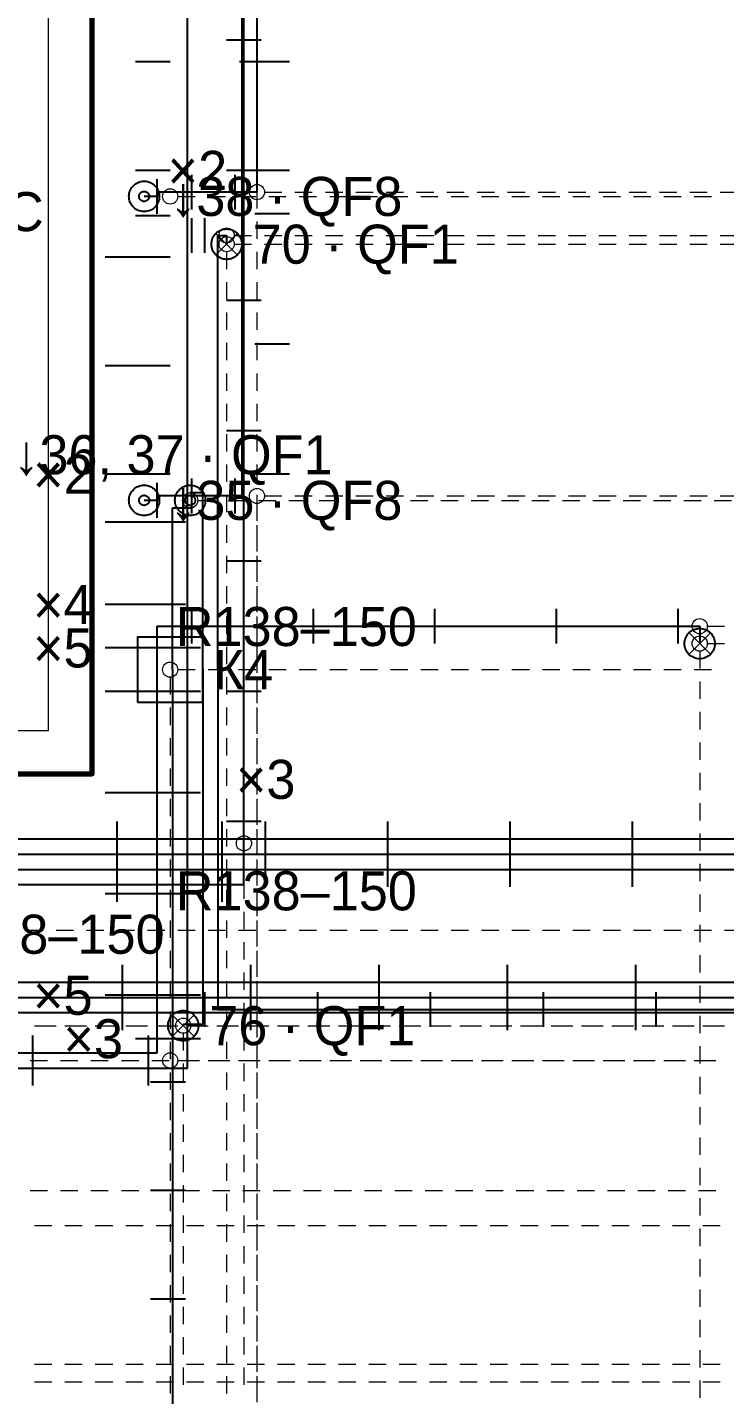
# Paper-space layout '08 Розгортки' of a CAD drawing. Header units: millimetres. Extents: x 0 to 841, y 0 to 594.
# Drawn here: x 697 to 729.1, y 454.8 to 517.8 of the extents above; entities that cross this region are included whole.
import ezdxf
from ezdxf.enums import TextEntityAlignment as Align

# ---------------------------------------------------------------- set-up
doc = ezdxf.new("R2010")
doc.units = ezdxf.units.MM
doc.linetypes.add('E_CABLE_DASH', pattern=[450, 300, -150])
for name, color, linetype in [('E-ELEV', 7, 'Continuous'), ('M-FIX', 7, 'Continuous'), ('W-BOX', 1, 'Continuous'), ('W-CABLE-DEVICE', 1, 'E_CABLE_DASH'), ('W-CABLE-LIGHT', 1, 'E_CABLE_DASH'), ('W-CABLE-SOCKET', 1, 'E_CABLE_DASH')]:
    doc.layers.add(name, color=color, linetype=linetype)
doc.styles.add('PLEX_LIGHT', font='IBMPlexSans-Light.ttf')

psp = doc.layouts.new('08 Розгортки')

# ---------------------------------------------------------------- linework, layer by layer
at = {"layer": 'E-ELEV', "lineweight": 13, "true_color": 0xd9d3c8}
for p, q in [((707.556, 517.282), (707.556, 516.482)), ((707.556, 515.882), (707.556, 515.082)), ((707.556, 514.482), (707.556, 513.682)), ((707.556, 513.082), (707.556, 512.282)), ((707.556, 511.682), (707.556, 510.882)), ((707.556, 510.282), (707.556, 509.482)), ((707.906, 510.232), (708.706, 510.232)), ((709.306, 510.232), (710.106, 510.232)), ((710.706, 510.232), (711.506, 510.232)), ((712.106, 510.232), (712.906, 510.232)), ((713.506, 510.232), (714.306, 510.232)), ((714.906, 510.232), (715.706, 510.232)), ((716.306, 510.232), (717.106, 510.232)), ((717.706, 510.232), (718.506, 510.232)), ((719.106, 510.232), (719.906, 510.232)), ((720.506, 510.232), (721.306, 510.232)), ((721.906, 510.232), (722.706, 510.232)), ((723.306, 510.232), (724.106, 510.232)), ((724.706, 510.232), (725.506, 510.232)), ((726.106, 510.232), (726.906, 510.232)), ((727.506, 510.232), (728.306, 510.232)), ((728.906, 510.232), (729.706, 510.232)), ((703.906, 510.032), (704.706, 510.032)), ((705.306, 510.032), (706.106, 510.032)), ((706.706, 510.032), (707.506, 510.032)), ((708.106, 510.032), (708.906, 510.032)), ((709.506, 510.032), (710.306, 510.032)), ((710.906, 510.032), (711.706, 510.032)), ((712.306, 510.032), (713.106, 510.032)), ((713.706, 510.032), (714.506, 510.032)), ((715.106, 510.032), (715.906, 510.032)), ((716.506, 510.032), (717.306, 510.032)), ((717.906, 510.032), (718.706, 510.032)), ((719.306, 510.032), (720.106, 510.032)), ((720.706, 510.032), (721.506, 510.032)), ((722.106, 510.032), (722.906, 510.032)), ((723.506, 510.032), (724.306, 510.032)), ((724.906, 510.032), (725.706, 510.032)), ((726.306, 510.032), (727.106, 510.032)), ((727.706, 510.032), (728.506, 510.032)), ((707.556, 508.882), (707.556, 508.082)), ((706.506, 508.232), (707.306, 508.232)), ((706.506, 507.832), (707.306, 507.832)), ((707.906, 508.232), (708.706, 508.232)), ((707.906, 507.832), (708.706, 507.832)), ((709.306, 508.232), (710.106, 508.232)), ((709.306, 507.832), (710.106, 507.832)), ((710.706, 508.232), (711.506, 508.232)), ((710.706, 507.832), (711.506, 507.832)), ((712.106, 508.232), (712.906, 508.232)), ((712.106, 507.832), (712.906, 507.832)), ((713.506, 508.232), (714.306, 508.232)), ((713.506, 507.832), (714.306, 507.832)), ((714.906, 508.232), (715.706, 508.232)), ((714.906, 507.832), (715.706, 507.832)), ((716.306, 508.232), (717.106, 508.232)), ((716.306, 507.832), (717.106, 507.832)), ((717.706, 508.232), (718.506, 508.232)), ((717.706, 507.832), (718.506, 507.832)), ((719.106, 508.232), (719.906, 508.232)), ((719.106, 507.832), (719.906, 507.832)), ((720.506, 508.232), (721.306, 508.232)), ((720.506, 507.832), (721.306, 507.832)), ((721.906, 508.232), (722.706, 508.232)), ((721.906, 507.832), (722.706, 507.832)), ((723.306, 508.232), (724.106, 508.232)), ((723.306, 507.832), (724.106, 507.832)), ((724.706, 508.232), (725.506, 508.232)), ((724.706, 507.832), (725.506, 507.832)), ((726.106, 508.232), (726.906, 508.232)), ((726.106, 507.832), (726.906, 507.832)), ((727.506, 508.232), (728.306, 508.232)), ((727.506, 507.832), (728.306, 507.832)), ((728.906, 508.232), (729.706, 508.232)), ((728.906, 507.832), (729.706, 507.832)), ((706.156, 507.482), (706.156, 506.682)), ((706.156, 507.482), (706.156, 506.682)), ((707.556, 507.482), (707.556, 506.682)), ((706.156, 506.082), (706.156, 505.282)), ((706.156, 506.082), (706.156, 505.282)), ((707.556, 506.082), (707.556, 505.282)), ((706.156, 504.682), (706.156, 503.882)), ((706.156, 504.682), (706.156, 503.882)), ((707.556, 504.682), (707.556, 503.882)), ((706.156, 503.282), (706.156, 502.482)), ((706.156, 503.282), (706.156, 502.482)), ((707.556, 503.282), (707.556, 502.482)), ((706.156, 501.882), (706.156, 501.082)), ((706.156, 501.882), (706.156, 501.082)), ((707.556, 501.882), (707.556, 501.082)), ((706.156, 500.482), (706.156, 499.682)), ((706.156, 500.482), (706.156, 499.682)), ((707.556, 500.482), (707.556, 499.682)), ((706.156, 499.082), (706.156, 498.282)), ((706.156, 499.082), (706.156, 498.282)), ((707.556, 499.082), (707.556, 498.282)), ((706.156, 497.682), (706.156, 496.882)), ((706.156, 497.682), (706.156, 496.882)), ((707.556, 497.682), (707.556, 496.882)), ((704.827, 496.032), (705.627, 496.032)), ((706.156, 496.282), (706.156, 495.482)), ((706.156, 496.282), (706.156, 495.482)), ((706.227, 496.032), (707.027, 496.032)), ((707.556, 496.282), (707.556, 495.482)), ((707.556, 495.882), (707.556, 495.082)), ((707.627, 496.032), (708.427, 496.032)), ((707.906, 496.232), (708.706, 496.232)), ((709.027, 496.032), (709.827, 496.032)), ((709.306, 496.232), (710.106, 496.232)), ((710.427, 496.032), (711.227, 496.032)), ((710.706, 496.232), (711.506, 496.232)), ((711.827, 496.032), (712.627, 496.032)), ((712.106, 496.232), (712.906, 496.232)), ((713.227, 496.032), (714.027, 496.032)), ((713.506, 496.232), (714.306, 496.232)), ((714.627, 496.032), (715.427, 496.032)), ((714.906, 496.232), (715.706, 496.232)), ((716.027, 496.032), (716.827, 496.032)), ((716.306, 496.232), (717.106, 496.232)), ((717.427, 496.032), (718.227, 496.032)), ((717.706, 496.232), (718.506, 496.232)), ((718.827, 496.032), (719.627, 496.032)), ((719.106, 496.232), (719.906, 496.232)), ((720.227, 496.032), (721.027, 496.032)), ((720.506, 496.232), (721.306, 496.232)), ((721.627, 496.032), (722.427, 496.032)), ((721.906, 496.232), (722.706, 496.232)), ((723.027, 496.032), (723.827, 496.032)), ((723.306, 496.232), (724.106, 496.232)), ((724.427, 496.032), (725.227, 496.032)), ((724.706, 496.232), (725.506, 496.232)), ((725.827, 496.032), (726.627, 496.032)), ((726.106, 496.232), (726.906, 496.232)), ((727.227, 496.032), (728.027, 496.032)), ((727.506, 496.232), (728.306, 496.232)), ((728.627, 496.032), (729.427, 496.032)), ((728.906, 496.232), (729.706, 496.232)), ((706.156, 494.882), (706.156, 494.082)), ((706.156, 494.882), (706.156, 494.082)), ((707.556, 494.882), (707.556, 494.082)), ((707.556, 494.482), (707.556, 493.682)), ((706.156, 493.482), (706.156, 492.682)), ((706.156, 493.482), (706.156, 492.682)), ((707.556, 493.482), (707.556, 492.682)), ((707.556, 493.082), (707.556, 492.282)), ((706.156, 492.082), (706.156, 491.282)), ((706.156, 492.082), (706.156, 491.282)), ((707.556, 492.082), (707.556, 491.282)), ((707.556, 491.682), (707.556, 490.882)), ((706.156, 490.682), (706.156, 489.882)), ((706.156, 490.682), (706.156, 489.882)), ((707.556, 490.682), (707.556, 489.882)), ((707.556, 490.282), (707.556, 489.482)), ((728.306, 490.232), (729.106, 490.232)), ((728.306, 489.432), (729.106, 489.432)), ((706.156, 489.282), (706.156, 488.482)), ((706.156, 489.282), (706.156, 488.482)), ((707.556, 489.282), (707.556, 488.482)), ((707.556, 488.882), (707.556, 488.082)), ((727.956, 489.082), (727.956, 488.282)), ((727.956, 489.082), (727.956, 488.282)), ((703.906, 488.232), (704.706, 488.232)), ((705.306, 488.232), (706.106, 488.232)), ((706.706, 488.232), (707.506, 488.232)), ((708.106, 488.232), (708.906, 488.232)), ((709.506, 488.232), (710.306, 488.232)), ((710.906, 488.232), (711.706, 488.232)), ((712.306, 488.232), (713.106, 488.232)), ((713.706, 488.232), (714.506, 488.232)), ((715.106, 488.232), (715.906, 488.232)), ((716.506, 488.232), (717.306, 488.232)), ((717.906, 488.232), (718.706, 488.232)), ((719.306, 488.232), (720.106, 488.232)), ((720.706, 488.232), (721.506, 488.232)), ((722.106, 488.232), (722.906, 488.232)), ((723.506, 488.232), (724.306, 488.232)), ((724.906, 488.232), (725.706, 488.232)), ((726.306, 488.232), (727.106, 488.232)), ((727.706, 488.232), (728.506, 488.232)), ((703.556, 487.882), (703.556, 487.082)), ((706.156, 487.882), (706.156, 487.082)), ((706.156, 487.882), (706.156, 487.082)), ((707.556, 487.882), (707.556, 487.082)), ((727.956, 487.682), (727.956, 486.882)), ((727.956, 487.682), (727.956, 486.882)), ((707.556, 487.482), (707.556, 486.682)), ((703.556, 486.482), (703.556, 485.682)), ((706.156, 486.482), (706.156, 485.682)), ((706.156, 486.482), (706.156, 485.682)), ((707.556, 486.482), (707.556, 485.682)), ((727.956, 486.282), (727.956, 485.482)), ((727.956, 486.282), (727.956, 485.482)), ((707.556, 486.082), (707.556, 485.282)), ((703.556, 485.082), (703.556, 484.282)), ((706.156, 485.082), (706.156, 484.282)), ((706.156, 485.082), (706.156, 484.282)), ((707.556, 485.082), (707.556, 484.282)), ((707.556, 484.682), (707.556, 483.882)), ((727.956, 484.882), (727.956, 484.082)), ((727.956, 484.882), (727.956, 484.082)), ((703.556, 483.682), (703.556, 482.882)), ((706.156, 483.682), (706.156, 482.882)), ((706.156, 483.682), (706.156, 482.882)), ((707.556, 483.682), (707.556, 482.882)), ((707.556, 483.282), (707.556, 482.482)), ((727.956, 483.482), (727.956, 482.682)), ((727.956, 483.482), (727.956, 482.682)), ((703.556, 482.282), (703.556, 481.482)), ((706.156, 482.282), (706.156, 481.482)), ((706.156, 482.282), (706.156, 481.482)), ((707.556, 482.282), (707.556, 481.482)), ((707.556, 481.882), (707.556, 481.082)), ((727.956, 482.082), (727.956, 481.282)), ((727.956, 482.082), (727.956, 481.282)), ((703.556, 480.882), (703.556, 480.082)), ((706.156, 480.882), (706.156, 480.082)), ((706.156, 480.882), (706.156, 480.082)), ((707.556, 480.882), (707.556, 480.082)), ((727.956, 480.682), (727.956, 479.882)), ((727.956, 480.682), (727.956, 479.882)), ((707.556, 480.482), (707.556, 479.682)), ((703.556, 479.482), (703.556, 478.682)), ((706.156, 479.482), (706.156, 478.682)), ((706.156, 479.482), (706.156, 478.682)), ((706.956, 479.882), (706.956, 479.082)), ((707.556, 479.482), (707.556, 478.682)), ((707.556, 479.082), (707.556, 478.282)), ((727.956, 479.282), (727.956, 478.482)), ((727.956, 479.282), (727.956, 478.482)), ((703.556, 478.082), (703.556, 477.282)), ((706.156, 478.082), (706.156, 477.282)), ((706.156, 478.082), (706.156, 477.282)), ((706.956, 478.482), (706.956, 477.682)), ((707.556, 478.082), (707.556, 477.282)), ((707.556, 477.682), (707.556, 476.882)), ((727.956, 477.882), (727.956, 477.082)), ((727.956, 477.882), (727.956, 477.082)), ((706.956, 477.082), (706.956, 476.282)), ((696.906, 476.232), (697.706, 476.232)), ((698.306, 476.232), (699.106, 476.232)), ((699.706, 476.232), (700.506, 476.232)), ((701.106, 476.232), (701.906, 476.232)), ((702.506, 476.232), (703.306, 476.232)), ((703.556, 476.682), (703.556, 475.882)), ((703.906, 476.232), (704.706, 476.232)), ((705.306, 476.232), (706.106, 476.232)), ((706.156, 476.682), (706.156, 475.882)), ((706.156, 476.682), (706.156, 475.882)), ((706.706, 476.232), (707.506, 476.232)), ((707.556, 476.682), (707.556, 475.882)), ((707.556, 476.282), (707.556, 475.482)), ((708.106, 476.232), (708.906, 476.232)), ((709.506, 476.232), (710.306, 476.232)), ((710.906, 476.232), (711.706, 476.232)), ((712.306, 476.232), (713.106, 476.232)), ((713.706, 476.232), (714.506, 476.232)), ((715.106, 476.232), (715.906, 476.232)), ((716.506, 476.232), (717.306, 476.232)), ((717.906, 476.232), (718.706, 476.232)), ((719.306, 476.232), (720.106, 476.232)), ((720.706, 476.232), (721.506, 476.232)), ((722.106, 476.232), (722.906, 476.232)), ((723.506, 476.232), (724.306, 476.232)), ((724.906, 476.232), (725.706, 476.232)), ((726.306, 476.232), (727.106, 476.232)), ((727.706, 476.232), (728.506, 476.232)), ((727.956, 476.482), (727.956, 475.682)), ((727.956, 476.482), (727.956, 475.682)), ((729.106, 476.232), (729.906, 476.232)), ((706.956, 475.682), (706.956, 474.882)), ((703.556, 475.282), (703.556, 474.482)), ((706.156, 475.282), (706.156, 474.482)), ((706.156, 475.282), (706.156, 474.482)), ((707.556, 475.282), (707.556, 474.482)), ((727.956, 475.082), (727.956, 474.282)), ((727.956, 475.082), (727.956, 474.282)), ((706.956, 474.282), (706.956, 473.482)), ((707.556, 474.882), (707.556, 474.082)), ((703.556, 473.882), (703.556, 473.082)), ((706.156, 473.882), (706.156, 473.082)), ((706.156, 473.882), (706.156, 473.082)), ((707.556, 473.882), (707.556, 473.082)), ((727.956, 473.682), (727.956, 472.882)), ((727.956, 473.682), (727.956, 472.882)), ((707.556, 473.482), (707.556, 472.682)), ((703.556, 472.482), (703.556, 471.682)), ((706.156, 472.482), (706.156, 471.682)), ((706.156, 472.482), (706.156, 471.682)), ((706.956, 472.882), (706.956, 472.082)), ((707.556, 472.482), (707.556, 471.682)), ((697.306, 471.832), (698.106, 471.832)), ((697.506, 471.832), (698.306, 471.832)), ((698.706, 471.832), (699.506, 471.832)), ((698.906, 471.832), (699.706, 471.832)), ((700.106, 471.832), (700.906, 471.832)), ((700.306, 471.832), (701.106, 471.832)), ((701.506, 471.832), (702.306, 471.832)), ((701.706, 471.832), (702.506, 471.832)), ((702.906, 471.832), (703.706, 471.832)), ((703.106, 471.832), (703.906, 471.832)), ((704.306, 471.832), (705.106, 471.832)), ((704.506, 471.832), (705.306, 471.832)), ((704.506, 471.832), (705.306, 471.832)), ((705.706, 471.832), (706.506, 471.832)), ((705.906, 471.832), (706.706, 471.832)), ((705.906, 471.832), (706.706, 471.832)), ((707.106, 471.832), (707.906, 471.832)), ((707.306, 471.832), (708.106, 471.832)), ((707.306, 471.832), (708.106, 471.832)), ((707.556, 472.082), (707.556, 471.282)), ((708.506, 471.832), (709.306, 471.832)), ((708.706, 471.832), (709.506, 471.832)), ((708.706, 471.832), (709.506, 471.832)), ((709.906, 471.832), (710.706, 471.832)), ((710.106, 471.832), (710.906, 471.832)), ((710.106, 471.832), (710.906, 471.832)), ((711.306, 471.832), (712.106, 471.832)), ((711.506, 471.832), (712.306, 471.832)), ((711.506, 471.832), (712.306, 471.832)), ((712.706, 471.832), (713.506, 471.832)), ((712.906, 471.832), (713.706, 471.832)), ((712.906, 471.832), (713.706, 471.832)), ((714.106, 471.832), (714.906, 471.832)), ((714.306, 471.832), (715.106, 471.832)), ((714.306, 471.832), (715.106, 471.832)), ((715.506, 471.832), (716.306, 471.832)), ((715.706, 471.832), (716.506, 471.832)), ((715.706, 471.832), (716.506, 471.832)), ((716.906, 471.832), (717.706, 471.832)), ((717.106, 471.832), (717.906, 471.832)), ((717.106, 471.832), (717.906, 471.832)), ((718.306, 471.832), (719.106, 471.832)), ((718.506, 471.832), (719.306, 471.832)), ((718.506, 471.832), (719.306, 471.832)), ((719.706, 471.832), (720.506, 471.832)), ((719.906, 471.832), (720.706, 471.832)), ((719.906, 471.832), (720.706, 471.832)), ((721.106, 471.832), (721.906, 471.832)), ((721.306, 471.832), (722.106, 471.832)), ((721.306, 471.832), (722.106, 471.832)), ((722.506, 471.832), (723.306, 471.832)), ((722.706, 471.832), (723.506, 471.832)), ((722.706, 471.832), (723.506, 471.832)), ((723.906, 471.832), (724.706, 471.832)), ((724.106, 471.832), (724.906, 471.832)), ((724.106, 471.832), (724.906, 471.832)), ((725.306, 471.832), (726.106, 471.832)), ((725.506, 471.832), (726.306, 471.832)), ((725.506, 471.832), (726.306, 471.832)), ((726.706, 471.832), (727.506, 471.832)), ((726.906, 471.832), (727.706, 471.832)), ((726.906, 471.832), (727.706, 471.832)), ((727.956, 472.282), (727.956, 471.482)), ((727.956, 472.282), (727.956, 471.482)), ((728.106, 471.832), (728.906, 471.832)), ((728.306, 471.832), (729.106, 471.832)), ((728.306, 471.832), (729.106, 471.832)), ((704.156, 471.482), (704.156, 470.682)), ((706.956, 471.482), (706.956, 470.682)), ((703.556, 471.082), (703.556, 470.282)), ((706.156, 471.082), (706.156, 470.282)), ((706.156, 471.082), (706.156, 470.282)), ((707.556, 471.082), (707.556, 470.282)), ((707.556, 470.682), (707.556, 469.882)), ((727.956, 470.882), (727.956, 470.082)), ((727.956, 470.882), (727.956, 470.082)), ((697.106, 470.232), (697.906, 470.232)), ((698.506, 470.232), (699.306, 470.232)), ((699.906, 470.232), (700.706, 470.232)), ((701.306, 470.232), (702.106, 470.232)), ((702.706, 470.232), (703.506, 470.232)), ((703.906, 470.232), (704.706, 470.232)), ((704.106, 470.232), (704.906, 470.232)), ((704.156, 470.082), (704.156, 469.282)), ((705.306, 470.232), (706.106, 470.232)), ((705.506, 470.232), (706.306, 470.232)), ((706.706, 470.232), (707.506, 470.232)), ((706.906, 470.232), (707.706, 470.232)), ((706.956, 470.082), (706.956, 469.282)), ((708.106, 470.232), (708.906, 470.232)), ((708.306, 470.232), (709.106, 470.232)), ((709.506, 470.232), (710.306, 470.232)), ((709.706, 470.232), (710.506, 470.232)), ((710.906, 470.232), (711.706, 470.232)), ((711.106, 470.232), (711.906, 470.232)), ((712.306, 470.232), (713.106, 470.232)), ((712.506, 470.232), (713.306, 470.232)), ((713.706, 470.232), (714.506, 470.232)), ((713.906, 470.232), (714.706, 470.232)), ((715.106, 470.232), (715.906, 470.232)), ((715.306, 470.232), (716.106, 470.232)), ((716.506, 470.232), (717.306, 470.232)), ((716.706, 470.232), (717.506, 470.232)), ((717.906, 470.232), (718.706, 470.232)), ((718.106, 470.232), (718.906, 470.232)), ((719.306, 470.232), (720.106, 470.232)), ((719.506, 470.232), (720.306, 470.232)), ((720.706, 470.232), (721.506, 470.232)), ((720.906, 470.232), (721.706, 470.232)), ((722.106, 470.232), (722.906, 470.232)), ((722.306, 470.232), (723.106, 470.232)), ((723.506, 470.232), (724.306, 470.232)), ((723.706, 470.232), (724.506, 470.232)), ((724.906, 470.232), (725.706, 470.232)), ((725.106, 470.232), (725.906, 470.232)), ((726.306, 470.232), (727.106, 470.232)), ((726.506, 470.232), (727.306, 470.232)), ((727.706, 470.232), (728.506, 470.232)), ((727.906, 470.232), (728.706, 470.232)), ((703.556, 469.682), (703.556, 468.882)), ((706.156, 469.682), (706.156, 468.882)), ((706.156, 469.682), (706.156, 468.882)), ((707.556, 469.682), (707.556, 468.882)), ((707.556, 469.282), (707.556, 468.482)), ((727.956, 469.482), (727.956, 468.682)), ((727.956, 469.482), (727.956, 468.682)), ((704.156, 468.682), (704.156, 467.882)), ((706.956, 468.682), (706.956, 467.882)), ((703.556, 468.282), (703.556, 467.482)), ((706.156, 468.282), (706.156, 467.482)), ((706.156, 468.282), (706.156, 467.482)), ((707.556, 468.282), (707.556, 467.482)), ((727.956, 468.082), (727.956, 467.282)), ((727.956, 468.082), (727.956, 467.282)), ((707.556, 467.882), (707.556, 467.082)), ((703.556, 466.882), (703.556, 466.082)), ((704.156, 467.282), (704.156, 466.482)), ((706.156, 466.882), (706.156, 466.082)), ((706.156, 466.882), (706.156, 466.082)), ((706.956, 467.282), (706.956, 466.482)), ((707.556, 466.882), (707.556, 466.082)), ((707.556, 466.482), (707.556, 465.682)), ((727.956, 466.682), (727.956, 465.882)), ((727.956, 466.682), (727.956, 465.882)), ((703.556, 465.482), (703.556, 464.682)), ((704.156, 465.882), (704.156, 465.082)), ((706.156, 465.482), (706.156, 464.682)), ((706.156, 465.482), (706.156, 464.682)), ((706.956, 465.882), (706.956, 465.082)), ((707.556, 465.482), (707.556, 464.682)), ((707.556, 465.082), (707.556, 464.282)), ((727.956, 465.282), (727.956, 464.482)), ((727.956, 465.282), (727.956, 464.482)), ((697.106, 464.232), (697.906, 464.232)), ((698.506, 464.232), (699.306, 464.232)), ((699.906, 464.232), (700.706, 464.232)), ((701.306, 464.232), (702.106, 464.232)), ((702.706, 464.232), (703.506, 464.232)), ((704.106, 464.232), (704.906, 464.232)), ((704.156, 464.482), (704.156, 463.682)), ((705.506, 464.232), (706.306, 464.232)), ((706.906, 464.232), (707.706, 464.232)), ((706.956, 464.482), (706.956, 463.682)), ((708.306, 464.232), (709.106, 464.232)), ((709.706, 464.232), (710.506, 464.232)), ((711.106, 464.232), (711.906, 464.232)), ((712.506, 464.232), (713.306, 464.232)), ((713.906, 464.232), (714.706, 464.232)), ((715.306, 464.232), (716.106, 464.232)), ((716.706, 464.232), (717.506, 464.232)), ((718.106, 464.232), (718.906, 464.232)), ((719.506, 464.232), (720.306, 464.232)), ((720.906, 464.232), (721.706, 464.232)), ((722.306, 464.232), (723.106, 464.232)), ((723.706, 464.232), (724.506, 464.232)), ((725.106, 464.232), (725.906, 464.232)), ((726.506, 464.232), (727.306, 464.232)), ((727.906, 464.232), (728.706, 464.232)), ((703.556, 464.082), (703.556, 463.282)), ((706.156, 464.082), (706.156, 463.282)), ((706.156, 464.082), (706.156, 463.282)), ((707.556, 464.082), (707.556, 463.282)), ((707.556, 463.682), (707.556, 462.882)), ((727.956, 463.882), (727.956, 463.082)), ((727.956, 463.882), (727.956, 463.082)), ((704.156, 463.082), (704.156, 462.282)), ((706.956, 463.082), (706.956, 462.282)), ((697.306, 462.632), (698.106, 462.632)), ((698.706, 462.632), (699.506, 462.632)), ((700.106, 462.632), (700.906, 462.632)), ((701.506, 462.632), (702.306, 462.632)), ((702.906, 462.632), (703.706, 462.632)), ((703.556, 462.682), (703.556, 461.882)), ((704.306, 462.632), (705.106, 462.632)), ((705.706, 462.632), (706.506, 462.632)), ((706.156, 462.682), (706.156, 461.882)), ((706.156, 462.682), (706.156, 461.882)), ((707.106, 462.632), (707.906, 462.632)), ((707.556, 462.682), (707.556, 461.882)), ((708.506, 462.632), (709.306, 462.632)), ((709.906, 462.632), (710.706, 462.632)), ((711.306, 462.632), (712.106, 462.632)), ((712.706, 462.632), (713.506, 462.632)), ((714.106, 462.632), (714.906, 462.632)), ((715.506, 462.632), (716.306, 462.632)), ((716.906, 462.632), (717.706, 462.632)), ((718.306, 462.632), (719.106, 462.632)), ((719.706, 462.632), (720.506, 462.632)), ((721.106, 462.632), (721.906, 462.632)), ((722.506, 462.632), (723.306, 462.632)), ((723.906, 462.632), (724.706, 462.632)), ((725.306, 462.632), (726.106, 462.632)), ((726.706, 462.632), (727.506, 462.632)), ((727.956, 462.482), (727.956, 461.682)), ((727.956, 462.482), (727.956, 461.682)), ((728.106, 462.632), (728.906, 462.632)), ((707.556, 462.282), (707.556, 461.482)), ((703.556, 461.282), (703.556, 460.482)), ((704.156, 461.682), (704.156, 460.882)), ((706.156, 461.282), (706.156, 460.482)), ((706.156, 461.282), (706.156, 460.482)), ((706.956, 461.682), (706.956, 460.882)), ((707.556, 461.282), (707.556, 460.482)), ((727.956, 461.082), (727.956, 460.282)), ((727.956, 461.082), (727.956, 460.282)), ((707.556, 460.882), (707.556, 460.082)), ((703.556, 459.882), (703.556, 459.082)), ((704.156, 460.282), (704.156, 459.482)), ((706.156, 459.882), (706.156, 459.082)), ((706.156, 459.882), (706.156, 459.082)), ((706.956, 460.282), (706.956, 459.482)), ((707.556, 459.882), (707.556, 459.082)), ((707.556, 459.482), (707.556, 458.682)), ((727.956, 459.682), (727.956, 458.882)), ((727.956, 459.682), (727.956, 458.882)), ((704.156, 458.882), (704.156, 458.082)), ((706.956, 458.882), (706.956, 458.082)), ((703.556, 458.482), (703.556, 457.682)), ((706.156, 458.482), (706.156, 457.682)), ((706.156, 458.482), (706.156, 457.682)), ((707.556, 458.482), (707.556, 457.682)), ((707.556, 458.082), (707.556, 457.282)), ((727.956, 458.282), (727.956, 457.482)), ((727.956, 458.282), (727.956, 457.482)), ((704.156, 457.482), (704.156, 456.682)), ((706.956, 457.482), (706.956, 456.682)), ((703.556, 457.082), (703.556, 456.282)), ((706.156, 457.082), (706.156, 456.282)), ((706.156, 457.082), (706.156, 456.282)), ((707.556, 457.082), (707.556, 456.282)), ((707.556, 456.682), (707.556, 455.882)), ((727.956, 456.882), (727.956, 456.082)), ((727.956, 456.882), (727.956, 456.082)), ((697.306, 456.232), (698.106, 456.232)), ((698.706, 456.232), (699.506, 456.232)), ((700.106, 456.232), (700.906, 456.232)), ((701.506, 456.232), (702.306, 456.232)), ((702.906, 456.232), (703.706, 456.232)), ((704.156, 456.082), (704.156, 455.282)), ((704.306, 456.232), (705.106, 456.232)), ((705.706, 456.232), (706.506, 456.232)), ((706.956, 456.082), (706.956, 455.282)), ((707.106, 456.232), (707.906, 456.232)), ((708.506, 456.232), (709.306, 456.232)), ((709.906, 456.232), (710.706, 456.232)), ((711.306, 456.232), (712.106, 456.232)), ((712.706, 456.232), (713.506, 456.232)), ((714.106, 456.232), (714.906, 456.232)), ((715.506, 456.232), (716.306, 456.232)), ((716.906, 456.232), (717.706, 456.232)), ((718.306, 456.232), (719.106, 456.232)), ((719.706, 456.232), (720.506, 456.232)), ((721.106, 456.232), (721.906, 456.232)), ((722.506, 456.232), (723.306, 456.232)), ((723.906, 456.232), (724.706, 456.232)), ((725.306, 456.232), (726.106, 456.232)), ((726.706, 456.232), (727.506, 456.232)), ((728.106, 456.232), (728.906, 456.232)), ((697.306, 455.432), (698.106, 455.432)), ((698.706, 455.432), (699.506, 455.432)), ((700.106, 455.432), (700.906, 455.432)), ((701.506, 455.432), (702.306, 455.432)), ((702.906, 455.432), (703.706, 455.432)), ((703.556, 455.682), (703.556, 454.882)), ((704.306, 455.432), (705.106, 455.432)), ((705.706, 455.432), (706.506, 455.432)), ((706.156, 455.682), (706.156, 454.882)), ((706.156, 455.682), (706.156, 454.882)), ((707.106, 455.432), (707.906, 455.432)), ((707.556, 455.682), (707.556, 454.882)), ((708.506, 455.432), (709.306, 455.432)), ((709.906, 455.432), (710.706, 455.432)), ((711.306, 455.432), (712.106, 455.432)), ((712.706, 455.432), (713.506, 455.432)), ((714.106, 455.432), (714.906, 455.432)), ((715.506, 455.432), (716.306, 455.432)), ((716.906, 455.432), (717.706, 455.432)), ((718.306, 455.432), (719.106, 455.432)), ((719.706, 455.432), (720.506, 455.432)), ((721.106, 455.432), (721.906, 455.432)), ((722.506, 455.432), (723.306, 455.432)), ((723.906, 455.432), (724.706, 455.432)), ((725.306, 455.432), (726.106, 455.432)), ((726.706, 455.432), (727.506, 455.432)), ((727.956, 455.482), (727.956, 454.682)), ((727.956, 455.482), (727.956, 454.682)), ((728.106, 455.432), (728.906, 455.432)), ((707.556, 455.282), (707.556, 454.482))]:
    psp.add_line(p, q, dxfattribs=at)
psp.add_lwpolyline([(632.556, 401.232), (632.556, 485.432), (697.956, 485.432), (697.956, 543.232), (779.356, 543.232), (779.356, 401.232), (673.556, 401.232), (671.556, 401.232), (632.556, 401.232)], close=True, dxfattribs=at)
at = {"layer": 'E-ELEV', "lineweight": 70, "true_color": 0x29251f}
psp.add_lwpolyline([(634.556, 409.232), (634.556, 483.432), (699.956, 483.432), (699.956, 535.232), (775.356, 535.232), (775.356, 409.232), (673.556, 409.232), (673.556, 447.232), (681.956, 447.232), (681.956, 460.032), (663.956, 460.032), (663.956, 447.232), (671.556, 447.232), (671.556, 409.232)], close=True, dxfattribs=at)
at = {"layer": 'E-ELEV', "lineweight": 13, "true_color": 0x9a9288}
for centre in [(703.556, 510.032), (707.556, 510.232), (706.156, 508.232), (706.156, 507.832), (706.156, 507.832), (706.156, 507.832), (704.477, 496.032), (707.556, 496.232), (707.556, 496.232), (727.956, 490.232), (727.956, 489.432), (727.956, 489.432), (727.956, 489.432), (703.556, 488.232), (703.556, 488.232), (706.956, 480.232), (704.156, 471.832), (704.156, 471.832), (703.556, 470.232)]:
    psp.add_circle(centre, 0.35, dxfattribs=at)
at = {"layer": 'M-FIX', "lineweight": 25, "true_color": 0x29251f}
for p, q in [((707.756, 517.232), (706.156, 517.232)), ((703.556, 516.232), (701.956, 516.232)), ((709.056, 516.232), (706.756, 516.232)), ((703.556, 511.232), (701.956, 511.232)), ((702.956, 509.232), (702.956, 510.832)), ((704.556, 509.432), (704.556, 511.032)), ((707.756, 511.232), (706.156, 511.232)), ((706.556, 509.432), (706.556, 511.032)), ((709.056, 511.232), (706.756, 511.232)), ((703.556, 509.132), (701.956, 509.132)), ((704.556, 507.432), (704.556, 509.032)), ((705.156, 507.432), (705.156, 509.032)), ((709.056, 509.232), (707.456, 509.232)), ((703.556, 507.232), (700.556, 507.232)), ((707.756, 505.232), (706.156, 505.232)), ((709.056, 503.232), (707.456, 503.232)), ((703.556, 502.232), (700.556, 502.232)), ((707.756, 499.232), (706.156, 499.232)), ((703.556, 497.232), (700.556, 497.232)), ((704.556, 495.432), (704.556, 497.032)), ((706.556, 495.432), (706.556, 497.032)), ((709.056, 497.232), (707.456, 497.232)), ((702.956, 495.232), (702.956, 496.832)), ((704.256, 495.032), (700.556, 495.032)), ((707.756, 493.232), (706.156, 493.232)), ((704.256, 491.232), (700.556, 491.232)), ((704.556, 489.432), (704.556, 491.032)), ((710.156, 489.432), (710.156, 491.032)), ((715.756, 489.432), (715.756, 491.032)), ((721.356, 489.432), (721.356, 491.032)), ((726.956, 489.432), (726.956, 491.032)), ((704.956, 489.232), (700.556, 489.232)), ((704.956, 487.232), (700.556, 487.232)), ((707.756, 487.232), (706.156, 487.232)), ((704.956, 482.565), (700.556, 482.565)), ((701.106, 477.532), (701.106, 481.232)), ((705.956, 477.532), (705.956, 481.232)), ((707.756, 481.232), (706.156, 481.232)), ((707.956, 478.232), (707.956, 481.232)), ((713.592, 478.232), (713.592, 481.232)), ((719.229, 478.232), (719.229, 481.232)), ((724.865, 478.232), (724.865, 481.232)), ((704.956, 477.899), (700.556, 477.899)), ((701.356, 471.632), (701.356, 474.632)), ((707.27, 471.632), (707.27, 474.632)), ((713.185, 471.632), (713.185, 474.632)), ((719.099, 471.632), (719.099, 474.632)), ((725.013, 471.632), (725.013, 474.632)), ((704.956, 473.232), (700.556, 473.232)), ((705.156, 471.782), (705.156, 473.382)), ((710.356, 471.782), (710.356, 473.382)), ((715.556, 471.782), (715.556, 473.382)), ((720.756, 471.782), (720.756, 473.382)), ((725.956, 471.782), (725.956, 473.382)), ((697.223, 469.082), (697.223, 471.382)), ((704.956, 471.232), (701.956, 471.232)), ((702.556, 469.082), (702.556, 471.382)), ((704.256, 469.232), (702.656, 469.232)), ((704.256, 464.232), (702.656, 464.232)), ((704.256, 459.232), (702.656, 459.232))]:
    psp.add_line(p, q, dxfattribs=at)
at = {"layer": 'W-BOX', "lineweight": 25, "true_color": 0xb3261e}
psp.add_lwpolyline([(702.056, 486.732), (705.056, 486.732), (705.056, 489.732), (702.056, 489.732)], close=True, dxfattribs=at)
at = {"layer": 'W-CABLE-DEVICE', "lineweight": 25, "true_color": 0x76b7b2}
psp.add_lwpolyline([(632.556, 441.032), (660.956, 441.032), (660.956, 480.432), (771.656, 480.432), (771.656, 530.232), (771.356, 530.232), (771.356, 532.332)], dxfattribs=at)
at = {"layer": 'W-CABLE-DEVICE', "lineweight": 25, "true_color": 0x7f7fc9}
psp.add_lwpolyline([(632.556, 441.732), (658.156, 441.732), (658.156, 472.432), (779.356, 472.432)], dxfattribs=at)
at = {"layer": 'W-CABLE-LIGHT', "lineweight": 13, "true_color": 0xf28e2b}
for p, q in [((705.666, 507.342), (706.646, 508.322)), ((705.666, 508.322), (706.646, 507.342)), ((727.466, 488.942), (728.446, 489.922)), ((727.466, 489.922), (728.446, 488.942)), ((703.666, 471.342), (704.646, 472.322)), ((703.666, 472.322), (704.646, 471.342))]:
    psp.add_line(p, q, dxfattribs=at)
at = {"layer": 'W-CABLE-LIGHT', "lineweight": 25, "true_color": 0xf28e2b}
for points in [[(685.556, 469.882), (704.356, 469.882), (704.356, 522.432), (702.856, 522.432)], [(705.756, 488.232), (705.756, 508.232), (706.156, 508.232), (706.156, 507.832)], [(705.056, 488.232), (705.056, 496.382), (704.477, 496.382)], [(703.656, 488.232), (703.656, 495.682), (704.477, 495.682)], [(702.956, 488.232), (702.956, 490.232), (727.956, 490.232), (727.956, 489.432)], [(703.656, 488.232), (703.656, 439.282), (677.556, 439.282)], [(685.556, 470.582), (702.956, 470.582), (702.956, 488.232)], [(705.056, 488.232), (705.056, 471.882), (704.156, 471.882), (704.156, 471.832)], [(705.756, 488.232), (705.756, 472.582), (732.156, 472.582), (732.156, 471.832)]]:
    psp.add_lwpolyline(points, dxfattribs=at)
at = {"layer": 'W-CABLE-LIGHT', "lineweight": 25, "true_color": 0x9c755f}
psp.add_lwpolyline([(632.556, 437.532), (658.856, 437.532), (658.856, 479.032), (770.256, 479.032), (770.256, 486.232), (779.356, 486.232)], dxfattribs=at)
at = {"layer": 'W-CABLE-LIGHT', "lineweight": 25, "true_color": 0xc9845c}
psp.add_lwpolyline([(632.556, 436.832), (656.756, 436.832), (656.756, 473.132), (779.356, 473.132)], dxfattribs=at)
at = {"layer": 'W-CABLE-LIGHT', "lineweight": 25, "true_color": 0xf28e2b}
for centre, radius in [((706.156, 507.832), 0.7), ((704.477, 496.032), 0.7), ((704.477, 496.032), 0.233), ((727.956, 489.432), 0.7), ((704.156, 471.832), 0.7)]:
    psp.add_circle(centre, radius, dxfattribs=at)
at = {"layer": 'W-CABLE-SOCKET', "lineweight": 25, "true_color": 0x4e79a7}
for points in [[(632.556, 438.232), (659.556, 438.232), (659.556, 478.332), (706.956, 478.332), (706.956, 529.882), (707.556, 529.882)], [(706.856, 530.232), (706.856, 496.232), (702.956, 496.232), (702.956, 496.032), (702.356, 496.032)], [(707.556, 530.232), (707.556, 510.232), (702.956, 510.232), (702.956, 510.032), (702.356, 510.032)]]:
    psp.add_lwpolyline(points, dxfattribs=at)
at = {"layer": 'W-CABLE-SOCKET', "lineweight": 25, "true_color": 0x4fb0a0}
psp.add_lwpolyline([(632.556, 440.332), (660.256, 440.332), (660.256, 479.732), (770.956, 479.732), (770.956, 516.232), (779.356, 516.232)], dxfattribs=at)
at = {"layer": 'W-CABLE-SOCKET', "lineweight": 25, "true_color": 0x7f7fc9}
psp.add_lwpolyline([(632.556, 439.632), (657.456, 439.632), (657.456, 473.832), (779.356, 473.832)], dxfattribs=at)
at = {"layer": 'W-CABLE-SOCKET', "lineweight": 25, "true_color": 0x4e79a7}
for centre, radius in [((702.356, 510.032), 0.7), ((702.356, 510.032), 0.233), ((702.356, 496.032), 0.7), ((702.356, 496.032), 0.233)]:
    psp.add_circle(centre, radius, dxfattribs=at)

# ---------------------------------------------------------------- texts
at = {"layer": 'E-ELEV', "true_color": 0x9a9288, "style": 'PLEX_LIGHT'}
psp.add_text('4.C', height=1.8, dxfattribs=at).set_placement((695.856, 509.332), align=Align.MIDDLE_CENTER)
at = {"layer": 'M-FIX', "true_color": 0x29251f, "style": 'PLEX_LIGHT'}
for s, p in [('×2', (704.809, 511.232)), ('×2', (698.609, 497.232)), ('×4', (698.609, 491.232)), ('R138–150', (709.369, 490.22)), ('×5', (698.609, 489.232)), ('×3', (707.956, 483.179)), ('R138–150', (709.369, 478.045)), ('R138–150', (697.744, 476.045)), ('×5', (698.609, 473.232)), ('×3', (700.009, 471.232))]:
    psp.add_text(s, height=1.8, dxfattribs=at).set_placement(p, align=Align.MIDDLE_CENTER)
at = {"layer": 'W-BOX', "true_color": 0xb3261e, "style": 'PLEX_LIGHT'}
psp.add_text('К4', height=1.8, dxfattribs=at).set_placement((705.556, 488.232), align=Align.MIDDLE_LEFT)
at = {"layer": 'W-CABLE-LIGHT', "true_color": 0x29251f, "style": 'PLEX_LIGHT'}
for s, p in [('70 · QF1', (707.356, 507.832)), ('↓36, 37 · QF1', (696.326, 498.132)), ('76 · QF1', (705.356, 471.832))]:
    psp.add_text(s, height=1.8, dxfattribs=at).set_placement(p, align=Align.MIDDLE_LEFT)
at = {"layer": 'W-CABLE-SOCKET', "true_color": 0x29251f, "style": 'PLEX_LIGHT'}
for s, p in [('↓38 · QF8', (703.556, 510.032)), ('↓35 · QF8', (703.556, 496.032))]:
    psp.add_text(s, height=1.8, dxfattribs=at).set_placement(p, align=Align.MIDDLE_LEFT)

doc.saveas('drawing.dxf')
